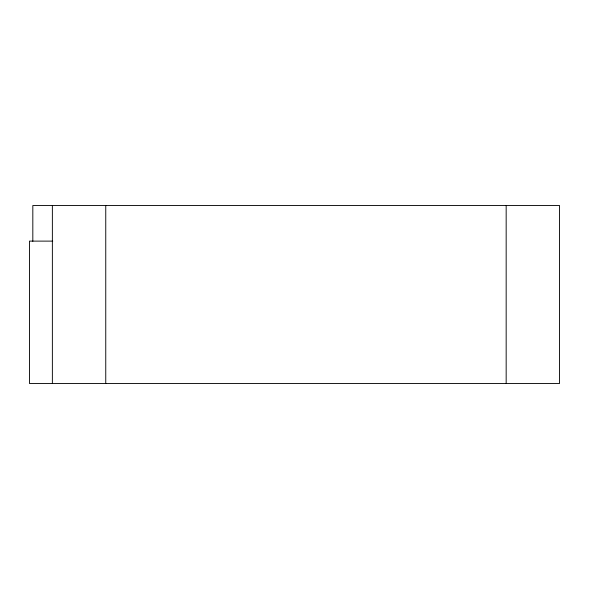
<?xml version="1.0" encoding="UTF-8"?>
<svg xmlns="http://www.w3.org/2000/svg" width="589" height="589" viewBox="0 0 589 589"><rect width="100%" height="100%" fill="white"/><g stroke="black" fill="none" stroke-linecap="round" stroke-linejoin="round"><path stroke-width="0.88" d="M52.745 241.115L29.45 241.115L29.45 383.483L559.55 383.483L559.55 205.517L32.822 205.517L32.822 241.299M506.165 205.517L506.165 383.483M105.755 205.517L105.755 383.483M52.369 205.517L52.369 383.483"/></g></svg>
